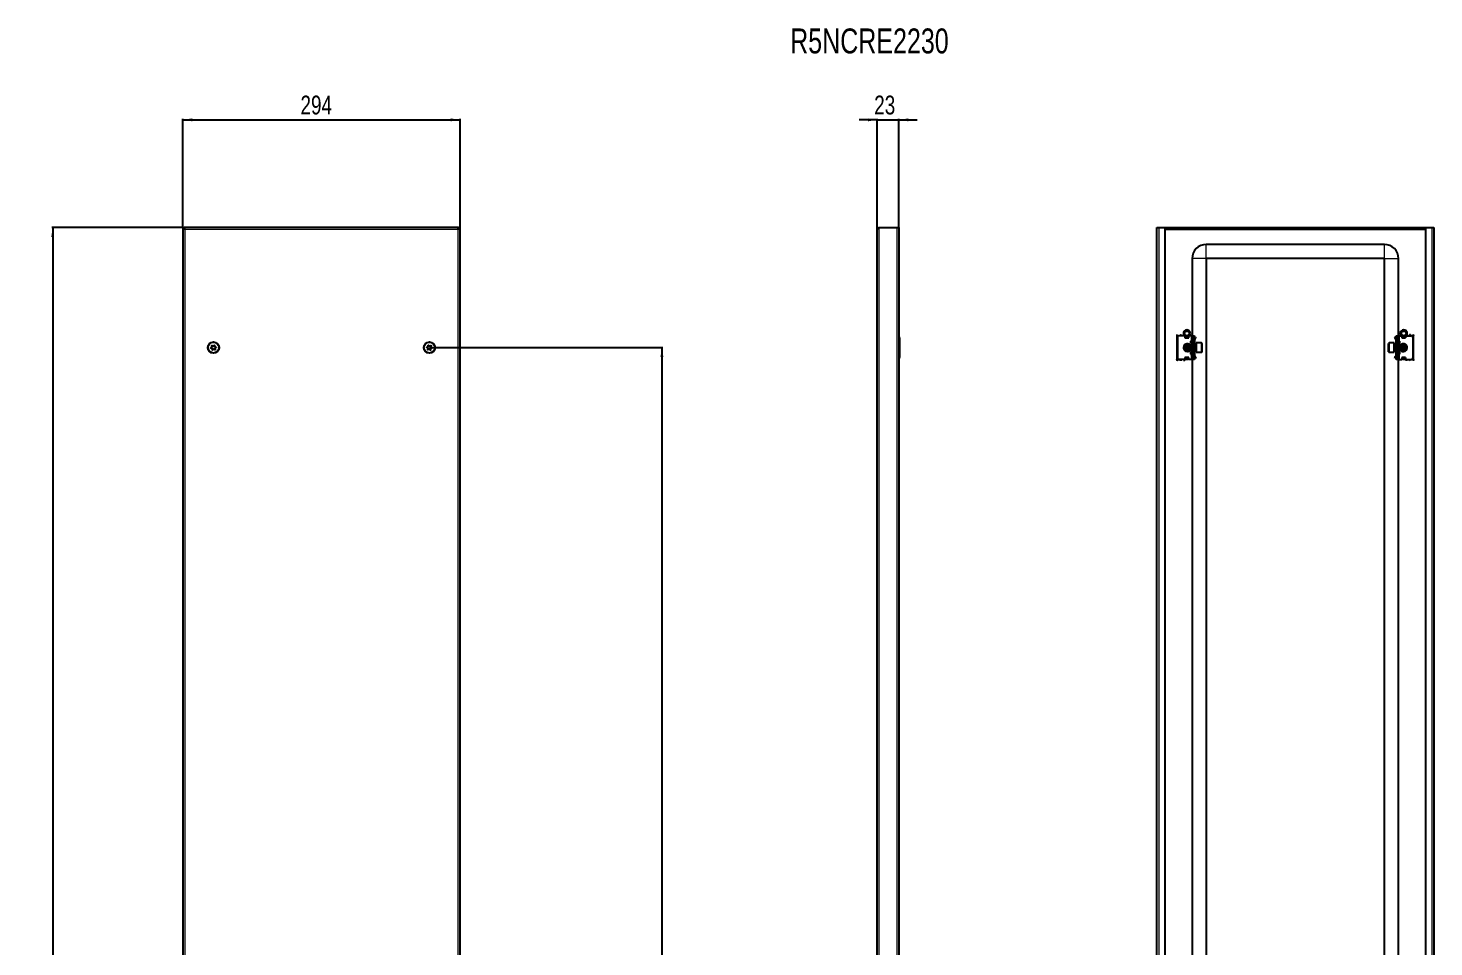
# Model space of a CAD drawing. Header units: millimetres. Extents: x -32 to 1459, y -1292 to 1206.
# Drawn here: x -32 to 1459, y 231 to 1206 of the extents above; entities that cross this region are included whole.
import ezdxf

# ---------------------------------------------------------------- set-up
doc = ezdxf.new("R2010")
doc.units = ezdxf.units.MM
doc.layers.add('FORMAT', color=7, linetype='Continuous')
doc.styles.add('SLDTEXTSTYLE0', font='TXT', dxfattribs={"width": 0.75})
doc.dimstyles.new('SLDDIMSTYLE0', dxfattribs={"dimtxt": 20, "dimasz": 10, "dimexe": 0, "dimexo": 0.0625, "dimgap": 5, "dimtad": 2, "dimdec": 1, "dimrnd": 1e-09, "dimzin": 12, "dimdsep": 46, "dimtxsty": 'SLDTEXTSTYLE0', "dimsah": 1, "dimcen": 0.09, "dimadec": 0, "dimazin": 3, "dimtfac": 1, "dimtmove": 0, "dimatfit": 0, "dimfxl": 0, "dimfrac": 2, "dimtolj": 1, "dimtzin": 12, "dimarcsym": 0})
doc.dimstyles.new('SLDDIMSTYLE1', dxfattribs={"dimtxt": 20, "dimasz": 10, "dimexe": 0, "dimexo": 0.0625, "dimgap": 5, "dimtad": 2, "dimdec": 1, "dimrnd": 1e-09, "dimzin": 12, "dimdsep": 46, "dimtxsty": 'SLDTEXTSTYLE0', "dimsah": 1, "dimcen": 0.09, "dimadec": 0, "dimazin": 3, "dimtfac": 1, "dimtofl": 0, "dimtmove": 0, "dimatfit": 3, "dimfxl": 0, "dimfrac": 2, "dimtolj": 1, "dimtzin": 12, "dimarcsym": 0})

# ---------------------------------------------------------------- blocks, each defined once
blk = doc.blocks.new('_D')
at = {"layer": 'FORMAT'}
for p, q in [((868.5, 1108.8), (849.3, 1108.8)), ((868.5, 992.5), (868.5, 1109.8)), ((868.5, 1108.8), (891.5, 1108.8)), ((891.5, 994.6), (891.5, 1109.8)), ((891.5, 1108.8), (910.7, 1108.8))]:
    blk.add_line(p, q, dxfattribs=at)
for points in [[(868.5, 1108.8), (858.5, 1110.3), (858.5, 1107.2)], [(891.5, 1108.8), (901.5, 1107.2), (901.5, 1110.3)]]:
    blk.add_solid(points, dxfattribs=at)
at = {"layer": 'FORMAT', "insert": (865.2, 1134.5), "char_height": 20, "attachment_point": 1, "style": 'SLDTEXTSTYLE0'}
blk.add_mtext('23', dxfattribs=at)
blk = doc.blocks.new('_D_1')
at = {"layer": 'FORMAT'}
for p, q in [((131.9, 994.6), (-7.1, 994.6)), ((-6.1, 994.6), (-6.1, -1160.4)), ((131.9, -1160.4), (-7.1, -1160.4))]:
    blk.add_line(p, q, dxfattribs=at)
for points in [[(-6.1, 994.6), (-7.6, 984.6), (-4.6, 984.6)], [(-6.1, -1160.4), (-4.6, -1150.4), (-7.6, -1150.4)]]:
    blk.add_solid(points, dxfattribs=at)
at = {"layer": 'FORMAT', "insert": (-31.9, -112.5), "char_height": 20, "attachment_point": 1, "rotation": 90, "style": 'SLDTEXTSTYLE0'}
blk.add_mtext('2155', dxfattribs=at)
blk = doc.blocks.new('_D_2')
at = {"layer": 'FORMAT'}
for p, q in [((131.9, 994.6), (131.9, 1109.8)), ((131.9, 1108.8), (425.9, 1108.8)), ((425.9, 994.6), (425.9, 1109.8))]:
    blk.add_line(p, q, dxfattribs=at)
for points in [[(131.9, 1108.8), (141.9, 1107.2), (141.9, 1110.3)], [(425.9, 1108.8), (415.9, 1110.3), (415.9, 1107.2)]]:
    blk.add_solid(points, dxfattribs=at)
at = {"layer": 'FORMAT', "insert": (256.7, 1134.5), "char_height": 20, "attachment_point": 1, "style": 'SLDTEXTSTYLE0'}
blk.add_mtext('294', dxfattribs=at)
blk = doc.blocks.new('_D_3')
at = {"layer": 'FORMAT'}
for p, q in [((393.4, 867.1), (641.1, 867.1)), ((640.1, 867.1), (640.1, -1032.9)), ((393.4, -1032.9), (641.1, -1032.9))]:
    blk.add_line(p, q, dxfattribs=at)
for points in [[(640.1, 867.1), (638.5, 857.1), (641.6, 857.1)], [(640.1, -1032.9), (641.6, -1022.9), (638.5, -1022.9)]]:
    blk.add_solid(points, dxfattribs=at)
at = {"layer": 'FORMAT', "insert": (614.3, -112.5), "char_height": 20, "attachment_point": 1, "rotation": 90, "style": 'SLDTEXTSTYLE0'}
blk.add_mtext('1900', dxfattribs=at)

msp = doc.modelspace()

# ---------------------------------------------------------------- linework, layer by layer
at = {"color": 7, "linetype": 'Continuous', "lineweight": 25}
for p, q in [((131.9, 994.59), (131.9, -1160.41)), ((131.9, 994.59), (133.4, 994.59)), ((133.6, 994.59), (133.4, 994.59)), ((133.6, 993.48), (133.6, 994.59)), ((424.2, 994.59), (133.6, 994.59)), ((424.2, 993.47), (424.2, 994.59)), ((424.4, 994.59), (424.2, 994.59)), ((424.4, 994.59), (425.9, 994.59)), ((425.9, -1160.41), (425.9, 994.59)), ((868.5, -1158.31), (868.5, 992.49)), ((870.6, 994.59), (889.4, 994.59)), ((889.4, 994.59), (891.5, 994.59)), ((891.5, 994.59), (891.5, -1160.41)), ((1164.83, 994.59), (1166.93, 994.59)), ((1164.83, -1160.41), (1164.83, 994.59)), ((1166.93, 994.59), (1173.33, 994.59)), ((1173.33, 994.59), (1173.33, -1160.41)), ((1173.33, 994.59), (1450.33, 994.59)), ((1173.33, 993.09), (1450.33, 993.09)), ((1450.33, -1160.41), (1450.33, 994.59)), ((1450.33, 994.59), (1456.73, 994.59)), ((1456.73, 994.59), (1458.83, 994.59)), ((1458.83, 994.59), (1458.83, -1160.41)), ((1406.33, 976.59), (1217.33, 976.59)), ((1202.33, 961.59), (1202.33, 879.59)), ((1217.33, 961.59), (1217.33, -1127.41)), ((1406.33, 961.59), (1217.33, 961.59)), ((1406.33, -1127.41), (1406.33, 961.59)), ((1421.33, 879.59), (1421.33, 961.59)), ((1186.33, 879.84), (1186.33, 854.34)), ((1437.33, 854.34), (1437.33, 879.84)), ((868.5, 872.87), (868.2, 872.87)), ((868.2, 861.3), (868.2, 872.87)), ((892, 877.59), (892, 856.59)), ((1186.83, 877.59), (1186.83, 856.59)), ((1194.83, 879.59), (1188.83, 879.59)), ((1194.83, 879.59), (1194.83, 877.59)), ((1195.03, 878.8), (1194.83, 878.91)), ((1194.83, 877.59), (1198.83, 877.59)), ((1195.03, 877.59), (1195.03, 878.8)), ((1195.08, 879.21), (1195.41, 879.44)), ((1195.58, 879.21), (1195.08, 878.85)), ((1195.08, 878.85), (1195.08, 879.21)), ((1195.08, 877.94), (1195.08, 878.85)), ((1195.08, 877.59), (1195.08, 877.94)), ((1195.58, 879.36), (1195.58, 879.21)), ((1195.58, 879.21), (1195.99, 879.21)), ((1197.39, 870.09), (1196.83, 869.53)), ((1196.83, 869.53), (1196.83, 864.64)), ((1197.44, 870.09), (1197.39, 870.09)), ((1197.39, 870.09), (1197.39, 864.09)), ((1197.83, 869.53), (1197.44, 870.09)), ((1197.44, 870.09), (1197.44, 865.94)), ((1197.44, 865.94), (1197.44, 864.09)), ((1197.68, 879.21), (1198.08, 879.21)), ((1198.22, 870.09), (1197.83, 869.53)), ((1197.83, 869.53), (1197.83, 866.15)), ((1197.83, 866.15), (1197.83, 864.64)), ((1198.08, 879.21), (1198.08, 879.36)), ((1198.58, 878.85), (1198.08, 879.21)), ((1198.44, 870.09), (1198.22, 870.09)), ((1198.22, 870.09), (1198.22, 865.94)), ((1198.22, 865.94), (1198.22, 864.09)), ((1198.25, 879.44), (1198.58, 879.21)), ((1198.83, 869.53), (1198.44, 870.09)), ((1198.44, 870.09), (1198.44, 865.94)), ((1198.44, 865.94), (1198.44, 864.09)), ((1198.58, 879.21), (1198.58, 878.85)), ((1198.83, 878.91), (1198.58, 878.77)), ((1198.58, 878.85), (1198.58, 877.94)), ((1198.58, 877.94), (1198.58, 877.59)), ((1198.66, 869.78), (1198.91, 869.64)), ((1198.83, 877.59), (1198.83, 879.59)), ((1201.33, 879.59), (1198.83, 879.59)), ((1199.22, 870.09), (1198.83, 869.53)), ((1198.83, 869.53), (1198.83, 866.15)), ((1198.83, 866.15), (1198.83, 864.64)), ((1199.44, 870.09), (1199.22, 870.09)), ((1199.22, 870.09), (1199.22, 865.94)), ((1199.22, 865.94), (1199.22, 864.09)), ((1199.83, 869.53), (1199.44, 870.09)), ((1199.44, 870.09), (1199.44, 865.94)), ((1199.44, 865.94), (1199.44, 864.09)), ((1200.22, 870.09), (1199.83, 869.53)), ((1199.83, 869.53), (1199.83, 866.15)), ((1199.83, 866.15), (1199.83, 864.64)), ((1200.44, 870.09), (1200.22, 870.09)), ((1200.22, 870.09), (1200.22, 865.94)), ((1200.22, 865.94), (1200.22, 864.09)), ((1200.83, 869.53), (1200.44, 870.09)), ((1200.44, 870.09), (1200.44, 865.94)), ((1200.44, 865.94), (1200.44, 864.09)), ((1200.83, 874.09), (1200.83, 872.09)), ((1201.33, 874.09), (1200.83, 874.09)), ((1200.83, 872.34), (1201.83, 872.34)), ((1200.83, 872.09), (1202.51, 871.12)), ((1202.33, 871.09), (1200.83, 871.09)), ((1200.83, 871.09), (1200.83, 863.09)), ((1202.83, 879.59), (1201.33, 879.59)), ((1202.83, 874.09), (1201.33, 874.09)), ((1201.83, 872.34), (1202.33, 872.34)), ((1202.33, 872.34), (1202.33, 871.22)), ((1202.83, 877.59), (1202.83, 879.59)), ((1202.83, 879.59), (1204.83, 879.59)), ((1202.83, 877.59), (1202.83, 856.59)), ((1203.83, 856.59), (1203.83, 877.59)), ((1204.83, 879.59), (1204.83, 879.32)), ((1204.83, 879.32), (1204.83, 854.85)), ((1204.83, 878.5), (1205.04, 878.29)), ((1205.33, 875.84), (1204.83, 875.84)), ((1205.33, 872.34), (1204.83, 872.34)), ((1205.22, 870.09), (1204.83, 869.53)), ((1205.44, 870.09), (1205.22, 870.09)), ((1205.22, 870.09), (1205.22, 865.94)), ((1205.22, 865.94), (1205.22, 864.09)), ((1205.33, 877.59), (1205.33, 877.13)), ((1205.33, 872.34), (1205.33, 875.84)), ((1205.33, 870.09), (1205.33, 872.34)), ((1205.42, 877.25), (1206.39, 878.23)), ((1205.77, 876.9), (1205.42, 877.25)), ((1205.83, 869.53), (1205.44, 870.09)), ((1205.44, 870.09), (1205.44, 865.94)), ((1205.44, 865.94), (1205.44, 864.09)), ((1205.77, 876.9), (1206.75, 877.87)), ((1206.22, 870.09), (1205.83, 869.53)), ((1205.83, 869.53), (1205.83, 866.15)), ((1205.83, 866.15), (1205.83, 864.64)), ((1206.58, 870.09), (1206.22, 870.09)), ((1206.22, 870.09), (1206.22, 865.94)), ((1206.22, 865.94), (1206.22, 864.09)), ((1206.39, 878.23), (1206.75, 877.87)), ((1212.23, 872.09), (1206.83, 872.09)), ((1206.83, 872.09), (1206.83, 862.09)), ((1212.83, 871.49), (1212.83, 862.69)), ((1410.83, 871.15), (1410.83, 871.49)), ((1410.83, 862.69), (1410.83, 871.15)), ((1416.83, 872.09), (1411.43, 872.09)), ((1416.83, 871.71), (1416.83, 872.09)), ((1416.83, 862.09), (1416.83, 871.71)), ((1417.27, 878.23), (1416.92, 877.87)), ((1417.89, 876.9), (1416.92, 877.87)), ((1417.44, 870.09), (1417.08, 870.09)), ((1418.25, 877.25), (1417.27, 878.23)), ((1417.83, 869.53), (1417.44, 870.09)), ((1417.44, 865.94), (1417.44, 870.09)), ((1417.44, 864.09), (1417.44, 865.94)), ((1418.22, 870.09), (1417.83, 869.53)), ((1417.83, 866.15), (1417.83, 869.53)), ((1417.83, 864.64), (1417.83, 866.15)), ((1417.89, 876.9), (1418.25, 877.25)), ((1418.44, 870.09), (1418.22, 870.09)), ((1418.22, 865.94), (1418.22, 870.09)), ((1418.22, 864.09), (1418.22, 865.94)), ((1418.33, 877.59), (1418.33, 877.19)), ((1418.33, 875.84), (1418.83, 875.84)), ((1418.33, 875.84), (1418.33, 872.34)), ((1418.83, 872.34), (1418.33, 872.34)), ((1418.33, 872.34), (1418.33, 870.09)), ((1418.83, 869.53), (1418.44, 870.09)), ((1418.44, 865.94), (1418.44, 870.09)), ((1418.44, 864.09), (1418.44, 865.94)), ((1418.62, 878.29), (1418.83, 878.5)), ((1418.83, 879.59), (1420.83, 879.59)), ((1418.83, 879.32), (1418.83, 879.59)), ((1418.83, 854.85), (1418.83, 879.32)), ((1419.83, 877.59), (1419.83, 856.59)), ((1420.83, 879.59), (1420.83, 877.59)), ((1420.83, 879.59), (1422.33, 879.59)), ((1420.83, 856.59), (1420.83, 877.59)), ((1422.33, 874.09), (1420.83, 874.09)), ((1421.16, 871.12), (1422.83, 872.09)), ((1421.33, 871.22), (1421.33, 872.34)), ((1421.33, 872.34), (1421.83, 872.34)), ((1422.83, 871.09), (1421.33, 871.09)), ((1421.83, 872.34), (1422.83, 872.34)), ((1422.33, 879.59), (1424.83, 879.59)), ((1422.83, 874.09), (1422.33, 874.09)), ((1422.83, 872.09), (1422.83, 874.09)), ((1422.83, 863.09), (1422.83, 871.09)), ((1423.22, 870.09), (1422.83, 869.53)), ((1423.44, 870.09), (1423.22, 870.09)), ((1423.22, 865.94), (1423.22, 870.09)), ((1423.22, 864.09), (1423.22, 865.94)), ((1423.83, 869.53), (1423.44, 870.09)), ((1423.44, 865.94), (1423.44, 870.09)), ((1423.44, 864.09), (1423.44, 865.94)), ((1424.22, 870.09), (1423.83, 869.53)), ((1423.83, 866.15), (1423.83, 869.53)), ((1423.83, 864.64), (1423.83, 866.15)), ((1424.44, 870.09), (1424.22, 870.09)), ((1424.22, 865.94), (1424.22, 870.09)), ((1424.22, 864.09), (1424.22, 865.94)), ((1424.83, 869.53), (1424.44, 870.09)), ((1424.44, 865.94), (1424.44, 870.09)), ((1424.44, 864.09), (1424.44, 865.94)), ((1424.76, 869.64), (1425, 869.78)), ((1424.83, 879.59), (1424.83, 877.59)), ((1425.08, 878.77), (1424.83, 878.91)), ((1424.83, 877.59), (1428.83, 877.59)), ((1425.22, 870.09), (1424.83, 869.53)), ((1424.83, 866.15), (1424.83, 869.53)), ((1424.83, 864.64), (1424.83, 866.15)), ((1425.08, 879.21), (1425.41, 879.44)), ((1425.58, 879.21), (1425.08, 878.85)), ((1425.08, 878.85), (1425.08, 879.21)), ((1425.08, 877.94), (1425.08, 878.85)), ((1425.08, 877.59), (1425.08, 877.94)), ((1425.44, 870.09), (1425.22, 870.09)), ((1425.22, 865.94), (1425.22, 870.09)), ((1425.22, 864.09), (1425.22, 865.94)), ((1425.83, 869.53), (1425.44, 870.09)), ((1425.44, 865.94), (1425.44, 870.09)), ((1425.44, 864.09), (1425.44, 865.94)), ((1425.58, 879.36), (1425.58, 879.21)), ((1425.58, 879.21), (1425.99, 879.21)), ((1426.22, 870.09), (1425.83, 869.53)), ((1425.83, 866.15), (1425.83, 869.53)), ((1425.83, 864.64), (1425.83, 866.15)), ((1426.28, 870.09), (1426.22, 870.09)), ((1426.22, 865.94), (1426.22, 870.09)), ((1426.22, 864.09), (1426.22, 865.94)), ((1426.83, 869.53), (1426.28, 870.09)), ((1426.28, 869.86), (1426.28, 870.09)), ((1426.28, 864.09), (1426.28, 869.86)), ((1426.83, 869.35), (1426.83, 869.53)), ((1426.83, 864.64), (1426.83, 869.35)), ((1427.68, 879.21), (1428.08, 879.21)), ((1428.08, 879.21), (1428.08, 879.36)), ((1428.58, 878.85), (1428.08, 879.21)), ((1428.25, 879.44), (1428.58, 879.21)), ((1428.58, 879.21), (1428.58, 878.85)), ((1428.58, 878.85), (1428.58, 877.94)), ((1428.58, 877.94), (1428.58, 877.59)), ((1428.83, 878.91), (1428.63, 878.8)), ((1428.63, 878.8), (1428.63, 877.59)), ((1428.83, 879.59), (1434.83, 879.59)), ((1428.83, 877.59), (1428.83, 879.59)), ((1436.83, 856.59), (1436.83, 877.59)), ((868.2, 861.3), (868.5, 861.3)), ((1194.83, 854.59), (1188.83, 854.59)), ((1194.33, 854.59), (1194.33, 854.34)), ((1198.83, 856.59), (1194.83, 856.59)), ((1194.83, 856.59), (1194.83, 854.59)), ((1194.83, 854.7), (1195.03, 854.7)), ((1195.03, 854.7), (1195.03, 856.59)), ((1195.08, 856.23), (1195.08, 856.59)), ((1195.08, 855.32), (1195.08, 856.23)), ((1195.08, 855.32), (1195.58, 854.96)), ((1195.08, 854.96), (1195.08, 855.32)), ((1195.58, 854.61), (1195.08, 854.96)), ((1198.08, 854.96), (1195.58, 854.96)), ((1195.58, 854.96), (1195.58, 854.61)), ((1198.08, 854.61), (1195.58, 854.61)), ((1196.31, 864.52), (1197.14, 864.33)), ((1196.83, 864.64), (1197.39, 864.09)), ((1197.39, 864.09), (1197.44, 864.09)), ((1197.44, 864.09), (1197.83, 864.64)), ((1197.62, 864.34), (1197.99, 864.41)), ((1197.83, 864.64), (1198.22, 864.09)), ((1198.08, 854.96), (1198.58, 855.32)), ((1198.08, 854.61), (1198.08, 854.96)), ((1198.58, 854.96), (1198.08, 854.61)), ((1198.22, 864.09), (1198.44, 864.09)), ((1198.44, 864.09), (1198.83, 864.64)), ((1198.58, 856.59), (1198.58, 856.23)), ((1198.58, 856.23), (1198.58, 855.32)), ((1198.58, 855.32), (1198.58, 854.96)), ((1198.91, 864.53), (1198.66, 864.4)), ((1198.83, 864.64), (1199.22, 864.09)), ((1198.83, 854.59), (1198.83, 856.59)), ((1201.33, 854.59), (1198.83, 854.59)), ((1199.22, 864.09), (1199.44, 864.09)), ((1199.44, 864.09), (1199.83, 864.64)), ((1199.83, 864.64), (1200.22, 864.09)), ((1200.22, 864.09), (1200.44, 864.09)), ((1200.44, 864.09), (1200.83, 864.64)), ((1200.83, 863.09), (1202.33, 863.09)), ((1202.51, 863.05), (1200.83, 862.09)), ((1200.83, 862.09), (1200.83, 860.09)), ((1201.83, 861.84), (1200.83, 861.84)), ((1200.83, 860.09), (1201.33, 860.09)), ((1201.33, 860.09), (1202.83, 860.09)), ((1202.83, 854.59), (1201.33, 854.59)), ((1202.33, 861.84), (1201.83, 861.84)), ((1202.33, 862.95), (1202.33, 861.84)), ((1202.33, 854.59), (1202.33, 204.59)), ((1202.83, 854.59), (1202.83, 856.59)), ((1204.83, 854.59), (1202.83, 854.59)), ((1204.83, 864.64), (1205.22, 864.09)), ((1204.83, 861.84), (1205.33, 861.84)), ((1205.33, 858.34), (1204.83, 858.34)), ((1205.04, 855.88), (1204.83, 855.67)), ((1204.83, 854.85), (1204.83, 854.59)), ((1205.22, 864.09), (1205.44, 864.09)), ((1205.33, 861.84), (1205.33, 864.09)), ((1205.33, 858.34), (1205.33, 861.84)), ((1205.33, 856.59), (1205.33, 856.98)), ((1205.77, 857.28), (1205.42, 856.92)), ((1205.42, 856.92), (1206.39, 855.95)), ((1205.44, 864.09), (1205.83, 864.64)), ((1205.77, 857.28), (1206.75, 856.3)), ((1205.83, 864.64), (1206.22, 864.09)), ((1206.22, 864.09), (1206.58, 864.09)), ((1206.39, 855.95), (1206.75, 856.3)), ((1206.83, 862.09), (1212.23, 862.09)), ((1411.43, 862.09), (1416.83, 862.09)), ((1417.89, 857.28), (1416.92, 856.3)), ((1417.27, 855.95), (1416.92, 856.3)), ((1417.08, 864.09), (1417.44, 864.09)), ((1418.25, 856.92), (1417.27, 855.95)), ((1417.44, 864.09), (1417.83, 864.64)), ((1417.83, 864.64), (1418.22, 864.09)), ((1417.89, 857.28), (1418.25, 856.92)), ((1418.22, 864.09), (1418.44, 864.09)), ((1418.33, 864.09), (1418.33, 861.84)), ((1418.33, 861.84), (1418.83, 861.84)), ((1418.33, 861.84), (1418.33, 858.34)), ((1418.33, 858.34), (1418.83, 858.34)), ((1418.33, 856.59), (1418.33, 857.05)), ((1418.44, 864.09), (1418.83, 864.64)), ((1418.83, 855.67), (1418.62, 855.88)), ((1418.83, 854.59), (1418.83, 854.85)), ((1420.83, 854.59), (1418.83, 854.59)), ((1420.83, 860.09), (1422.33, 860.09)), ((1420.83, 856.59), (1420.83, 854.59)), ((1420.83, 854.59), (1422.33, 854.59)), ((1422.83, 862.09), (1421.16, 863.05)), ((1421.33, 863.09), (1422.83, 863.09)), ((1421.33, 861.84), (1421.33, 862.95)), ((1421.83, 861.84), (1421.33, 861.84)), ((1421.33, 204.59), (1421.33, 854.59)), ((1422.83, 861.84), (1421.83, 861.84)), ((1422.33, 860.09), (1422.83, 860.09)), ((1422.33, 854.59), (1424.83, 854.59)), ((1422.83, 864.64), (1423.22, 864.09)), ((1422.83, 860.09), (1422.83, 862.09)), ((1423.22, 864.09), (1423.44, 864.09)), ((1423.44, 864.09), (1423.83, 864.64)), ((1423.83, 864.64), (1424.22, 864.09)), ((1424.22, 864.09), (1424.44, 864.09)), ((1424.44, 864.09), (1424.83, 864.64)), ((1425, 864.4), (1424.76, 864.53)), ((1424.83, 864.64), (1425.22, 864.09)), ((1424.83, 856.59), (1424.83, 854.59)), ((1428.83, 856.59), (1424.83, 856.59)), ((1425.08, 856.23), (1425.08, 856.59)), ((1425.08, 855.32), (1425.08, 856.23)), ((1425.08, 855.32), (1425.58, 854.96)), ((1425.08, 854.96), (1425.08, 855.32)), ((1425.58, 854.61), (1425.08, 854.96)), ((1425.22, 864.09), (1425.44, 864.09)), ((1425.44, 864.09), (1425.83, 864.64)), ((1428.08, 854.96), (1425.58, 854.96)), ((1425.58, 854.96), (1425.58, 854.61)), ((1428.08, 854.61), (1425.58, 854.61)), ((1425.67, 864.41), (1426.04, 864.34)), ((1425.83, 864.64), (1426.22, 864.09)), ((1426.22, 864.09), (1426.28, 864.09)), ((1426.28, 864.09), (1426.83, 864.64)), ((1426.52, 864.33), (1427.35, 864.52)), ((1428.08, 854.96), (1428.58, 855.32)), ((1428.08, 854.61), (1428.08, 854.96)), ((1428.58, 854.96), (1428.08, 854.61)), ((1428.58, 856.59), (1428.58, 856.23)), ((1428.58, 856.23), (1428.58, 855.32)), ((1428.58, 855.32), (1428.58, 854.96)), ((1428.63, 856.59), (1428.63, 854.7)), ((1428.63, 854.7), (1428.83, 854.7)), ((1428.83, 854.59), (1428.83, 856.59)), ((1428.83, 854.59), (1434.83, 854.59)), ((1429.33, 854.34), (1429.33, 854.59))]:
    msp.add_line(p, q, dxfattribs=at)
at = {"color": 8, "linetype": 'Continuous', "lineweight": 18}
for p, q in [((134, 992.49), (134, -1158.31)), ((423.8, 992.49), (134, 992.49)), ((423.8, -1158.31), (423.8, 992.49)), ((870.6, -1160.41), (870.6, 994.59)), ((889.4, -1160.41), (889.4, 994.59)), ((1166.93, 994.59), (1166.93, -1160.41)), ((1173.33, 992.49), (1450.33, 992.49)), ((1456.73, 994.59), (1456.73, -1160.41)), ((1217.33, 961.59), (1217.33, 976.59)), ((1406.33, 961.59), (1406.33, 976.59)), ((1217.33, 961.59), (1202.33, 961.59)), ((1406.33, 961.59), (1421.33, 961.59)), ((1186.33, 879.84), (1190.33, 879.84)), ((1190.33, 879.84), (1193.83, 879.84)), ((1429.83, 879.84), (1433.33, 879.84)), ((1437.33, 879.84), (1433.33, 879.84)), ((1198.58, 877.94), (1195.08, 877.94)), ((1201.33, 879.59), (1201.33, 874.09)), ((1201.83, 874.09), (1201.83, 872.34)), ((1202.33, 863.09), (1202.33, 871.09)), ((1203.83, 877.59), (1202.83, 877.59)), ((1204.83, 878.09), (1205.04, 878.29)), ((1204.83, 877.59), (1205.33, 877.59)), ((1206.58, 869.86), (1206.58, 870.09)), ((1206.58, 864.09), (1206.58, 869.86)), ((1212.23, 862.09), (1212.23, 872.09)), ((1411.43, 872.09), (1411.43, 871.71)), ((1411.43, 871.71), (1411.43, 862.09)), ((1417.08, 870.09), (1417.08, 864.09)), ((1418.83, 877.59), (1418.33, 877.59)), ((1418.83, 878.09), (1418.62, 878.29)), ((1420.83, 877.59), (1419.83, 877.59)), ((1421.33, 871.09), (1421.33, 863.09)), ((1421.83, 872.34), (1421.83, 874.09)), ((1422.33, 874.09), (1422.33, 879.59)), ((1428.58, 877.94), (1425.08, 877.94)), ((1186.33, 854.34), (1190.33, 854.34)), ((1194.33, 854.34), (1190.33, 854.34)), ((1195.08, 856.23), (1198.58, 856.23)), ((1201.33, 860.09), (1201.33, 854.59)), ((1201.83, 861.84), (1201.83, 860.09)), ((1202.83, 856.59), (1203.83, 856.59)), ((1204.83, 856.59), (1205.33, 856.59)), ((1204.83, 856.09), (1205.04, 855.88)), ((1418.83, 856.59), (1418.33, 856.59)), ((1418.83, 856.09), (1418.62, 855.88)), ((1419.83, 856.59), (1420.83, 856.59)), ((1421.83, 860.09), (1421.83, 861.84)), ((1422.33, 854.59), (1422.33, 860.09)), ((1425.08, 856.23), (1428.58, 856.23)), ((1433.33, 854.34), (1429.33, 854.34)), ((1437.33, 854.34), (1433.33, 854.34))]:
    msp.add_line(p, q, dxfattribs=at)
at = {"color": 7, "linetype": 'Continuous', "lineweight": 25, "flags": 128}
for points in [[(1197.99, 869.76), (1197.87, 869.79), (1197.62, 869.83)], [(1426.04, 869.83), (1425.8, 869.79), (1425.67, 869.76)]]:
    msp.add_lwpolyline(points, dxfattribs=at)
at = {"color": 7, "linetype": 'Continuous', "lineweight": 25}
for centre, radius in [((1196.83, 882.09), 3), ((1196.83, 882.09), 2.5), ((1426.83, 882.09), 3), ((1426.83, 882.09), 2.5), ((164.4, 867.09), 6), ((164.4, 867.09), 5.78), ((164.4, 867.09), 1.85), ((393.4, 867.09), 6), ((393.4, 867.09), 5.78), ((393.4, 867.09), 1.85)]:
    msp.add_circle(centre, radius, dxfattribs=at)
for centre, radius, start, end in [((1217.33, 961.59), 15, 90, 180), ((1406.33, 961.59), 15, 0, 90), ((1196.83, 882.09), 3.75, 0, 221.81031), ((1196.83, 882.09), 3.75, 318.18969, 0), ((1426.83, 882.09), 3.75, 0, 221.81031), ((1426.83, 882.09), 3.75, 318.18969, 0), ((890, 877.59), 2, 0, 41.40962), ((1188.83, 877.59), 2, 90, 180), ((1197.33, 867.09), 4, 45.71765, 270), ((1197.33, 867.09), 3, 74.33161, 285.66839), ((1197.33, 867.09), 2.76, 94.01261, 248.2426), ((1197.33, 867.09), 2.45, 101.79772, 258.20228), ((1202.33, 871.59), 0.5, 270, 360), ((1205.83, 877.59), 2, 120, 180), ((1204.33, 877.59), 1, 0, 45), ((1206.58, 870.34), 0.25, 270, 0), ((1212.23, 871.49), 0.6, 0, 90), ((1411.43, 871.49), 0.6, 90, 180), ((1417.08, 870.34), 0.25, 180, 270), ((1419.33, 877.59), 1, 135, 180), ((1417.83, 877.59), 2, 0, 60), ((1421.33, 871.59), 0.5, 180, 270), ((1426.33, 867.09), 4, 90, 134.28235), ((1426.33, 867.09), 4, 225.71765, 90), ((1426.33, 867.09), 3, 254.33161, 105.66839), ((1426.33, 867.09), 2.76, 291.7574, 85.98739), ((1426.33, 867.09), 2.45, 21.7574, 78.20228), ((1426.33, 867.09), 2.45, 281.79772, 21.7574), ((1434.83, 877.59), 2, 0, 90), ((890, 856.59), 2, 318.59038, 0), ((1188.83, 856.59), 2, 180, 270), ((1197.33, 867.09), 4, 270, 314.28235), ((1202.33, 862.59), 0.5, 0, 90), ((1205.83, 856.59), 2, 180, 240), ((1204.33, 856.59), 1, 315, 0), ((1206.58, 863.84), 0.25, 360, 90), ((1212.23, 862.69), 0.6, 270, 360), ((1411.43, 862.69), 0.6, 180, 270), ((1417.08, 863.84), 0.25, 90, 180), ((1419.33, 856.59), 1, 180, 225), ((1417.83, 856.59), 2, 300, 0), ((1421.33, 862.59), 0.5, 90, 180), ((1434.83, 856.59), 2, 270, 0)]:
    msp.add_arc(centre, radius, start, end, dxfattribs=at)
at = {"color": 8, "linetype": 'Continuous', "lineweight": 18}
for centre, start, end in [((1197.33, 867.09), 38.94244, 270), ((1426.33, 867.09), 218.94244, 90), ((1426.33, 867.09), 90, 141.05756), ((1197.33, 867.09), 270, 321.05756)]:
    msp.add_arc(centre, 4.5, start, end, dxfattribs=at)
at = {"color": 7, "linetype": 'Continuous', "lineweight": 25}
for points, knots in [([(134, 992.49), (133.72, 992.66), (133.45, 992.83), (132.94, 993.19), (132.71, 993.36), (132.32, 993.71), (132.16, 993.88), (131.95, 994.24), (131.9, 994.41), (131.9, 994.59)], [0, 0, 0, 0, 0.25, 0.25, 0.5, 0.5, 0.75, 0.75, 1, 1, 1, 1]), ([(134, 992.49), (133.84, 992.84), (133.68, 993.19), (133.46, 993.89), (133.4, 994.23), (133.4, 994.59)], [0, 0, 0, 0, 0.5, 0.5, 1, 1, 1, 1]), ([(133.6, 994.59), (133.63, 994.59), (133.66, 994.53), (133.73, 994.32), (133.76, 994.17), (133.83, 993.78), (133.86, 993.54), (133.93, 993.04), (133.96, 992.76), (134, 992.49)], [0, 0, 0, 0, 0.25, 0.25, 0.5, 0.5, 0.75, 0.75, 1, 1, 1, 1]), ([(423.8, 992.49), (423.83, 992.76), (423.86, 993.04), (423.93, 993.54), (423.96, 993.78), (424.03, 994.17), (424.06, 994.32), (424.13, 994.53), (424.16, 994.59), (424.2, 994.59)], [0, 0, 0, 0, 0.25, 0.25, 0.5, 0.5, 0.75, 0.75, 1, 1, 1, 1]), ([(425.9, 994.59), (425.9, 994.41), (425.84, 994.24), (425.63, 993.88), (425.48, 993.71), (425.09, 993.36), (424.86, 993.19), (424.35, 992.84), (424.08, 992.66), (423.8, 992.49)], [0, 0, 0, 0, 0.25, 0.25, 0.5, 0.5, 0.75, 0.75, 1, 1, 1, 1]), ([(424.4, 994.59), (424.4, 994.23), (424.33, 993.88), (424.11, 993.18), (423.96, 992.84), (423.8, 992.49)], [0, 0, 0, 0, 0.5, 0.5, 1, 1, 1, 1]), ([(870.6, 994.59), (870.32, 994.41), (870.05, 994.24), (869.54, 993.88), (869.31, 993.71), (868.92, 993.36), (868.76, 993.19), (868.55, 992.84), (868.5, 992.66), (868.5, 992.49)], [0, 0, 0, 0, 0.25, 0.25, 0.5, 0.5, 0.75, 0.75, 1, 1, 1, 1]), ([(1186.33, 879.84), (1186.43, 880.08), (1186.62, 880.57), (1186.81, 880.96), (1186.9, 881.16)], [0, 0, 0, 0, 0.50206541, 1, 1, 1, 1]), ([(1189.76, 881.15), (1189.84, 880.99), (1190.01, 880.64), (1190.21, 880.16), (1190.32, 879.88), (1190.33, 879.84)], [0, 0, 0, 0, 0.4154826, 0.9171518, 1, 1, 1, 1]), ([(1190.33, 879.84), (1190.43, 880.08), (1190.62, 880.57), (1190.81, 880.96), (1190.9, 881.16)], [0, 0, 0, 0, 0.5020654, 1, 1, 1, 1]), ([(1432.76, 881.15), (1432.84, 880.99), (1433.01, 880.64), (1433.21, 880.16), (1433.32, 879.88), (1433.33, 879.84)], [0, 0, 0, 0, 0.4154826, 0.9171518, 1, 1, 1, 1]), ([(1433.33, 879.84), (1433.43, 880.08), (1433.62, 880.57), (1433.81, 880.96), (1433.9, 881.16)], [0, 0, 0, 0, 0.5020654, 1, 1, 1, 1]), ([(1436.76, 881.15), (1436.84, 880.99), (1437.01, 880.64), (1437.21, 880.16), (1437.32, 879.88), (1437.33, 879.84)], [0, 0, 0, 0, 0.4154826, 0.9171518, 1, 1, 1, 1]), ([(165.44, 869.69), (165.42, 869.69), (165.4, 869.7), (165.34, 869.68), (165.22, 869.61), (164.92, 869.35), (164.51, 869), (163.89, 868.88), (163.4, 869.04), (163.04, 869.21), (162.82, 869.29), (162.73, 869.31), (162.68, 869.3), (162.66, 869.28), (162.64, 869.25), (162.62, 869.19), (162.64, 868.92), (162.75, 868.46), (162.75, 867.74), (162.26, 867.23), (161.86, 866.97), (161.66, 866.79), (161.63, 866.73), (161.62, 866.69), (161.63, 866.66), (161.65, 866.63), (161.68, 866.61), (161.76, 866.56), (161.96, 866.48), (162.33, 866.35), (162.79, 866.13), (163.16, 865.62), (163.22, 865.08), (163.26, 864.69), (163.3, 864.55), (163.33, 864.5), (163.36, 864.48), (163.4, 864.48), (163.45, 864.49), (163.58, 864.57), (163.87, 864.82), (164.28, 865.17), (164.91, 865.29), (165.4, 865.13), (165.75, 864.97), (165.98, 864.88), (166.07, 864.87), (166.11, 864.87), (166.14, 864.89), (166.16, 864.92), (166.18, 864.99), (166.15, 865.25), (166.04, 865.72), (166.05, 866.43), (166.53, 866.95), (166.93, 867.2), (167.13, 867.38), (167.17, 867.45), (167.17, 867.48), (167.16, 867.51), (167.14, 867.54), (167.11, 867.57), (167.04, 867.61), (166.83, 867.7), (166.47, 867.82), (166, 868.04), (165.63, 868.55), (165.58, 869.09), (165.54, 869.48), (165.5, 869.62), (165.46, 869.67), (165.44, 869.68), (165.44, 869.69)], [0, 0, 0, 0, 0.0020087, 0.00442, 0.0093647, 0.0255282, 0.0677053, 0.0957862, 0.1246456, 0.1503415, 0.1605194, 0.1633943, 0.1656965, 0.1672448, 0.1688741, 0.1707699, 0.1786058, 0.2119941, 0.2499945, 0.2879948, 0.3213831, 0.329219, 0.3311148, 0.3327441, 0.3342924, 0.3362166, 0.3385353, 0.3413178, 0.349662, 0.3753578, 0.4042173, 0.4322982, 0.4744753, 0.4906388, 0.4966691, 0.49844, 0.5, 0.5020087, 0.50442, 0.5093647, 0.5255282, 0.5677053, 0.5957862, 0.6246456, 0.6503415, 0.6605194, 0.6633943, 0.6656965, 0.6672448, 0.6688741, 0.6707699, 0.6786058, 0.7119941, 0.7499945, 0.7879948, 0.8213831, 0.829219, 0.8311148, 0.8327441, 0.8342924, 0.8362166, 0.8385353, 0.8413178, 0.849662, 0.8753578, 0.9042173, 0.9322982, 0.9744753, 0.9906388, 0.9966691, 0.99844, 1, 1, 1, 1]), ([(392.36, 869.69), (392.35, 869.68), (392.33, 869.67), (392.3, 869.61), (392.26, 869.48), (392.22, 869.09), (392.16, 868.55), (391.79, 868.04), (391.33, 867.82), (390.95, 867.69), (390.73, 867.6), (390.66, 867.54), (390.63, 867.51), (390.62, 867.48), (390.63, 867.45), (390.66, 867.38), (390.86, 867.2), (391.26, 866.95), (391.75, 866.43), (391.75, 865.72), (391.64, 865.25), (391.62, 864.99), (391.64, 864.92), (391.66, 864.89), (391.68, 864.87), (391.72, 864.87), (391.76, 864.87), (391.84, 864.89), (392.05, 864.97), (392.4, 865.13), (392.89, 865.29), (393.51, 865.17), (393.92, 864.82), (394.22, 864.56), (394.35, 864.49), (394.41, 864.48), (394.44, 864.48), (394.47, 864.51), (394.5, 864.56), (394.54, 864.7), (394.58, 865.08), (394.63, 865.62), (395, 866.13), (395.47, 866.35), (395.84, 866.48), (396.06, 866.57), (396.14, 866.63), (396.16, 866.66), (396.17, 866.69), (396.17, 866.73), (396.13, 866.79), (395.93, 866.97), (395.53, 867.23), (395.05, 867.74), (395.04, 868.46), (395.15, 868.92), (395.18, 869.19), (395.16, 869.25), (395.14, 869.28), (395.11, 869.3), (395.08, 869.3), (395.03, 869.3), (394.95, 869.28), (394.74, 869.2), (394.4, 869.04), (393.91, 868.88), (393.28, 869), (392.87, 869.35), (392.57, 869.61), (392.45, 869.68), (392.39, 869.69), (392.37, 869.69), (392.36, 869.69)], [0, 0, 0, 0, 0.0020087, 0.00442, 0.0093647, 0.0255282, 0.0677053, 0.0957862, 0.1246456, 0.1503415, 0.1605194, 0.1633943, 0.1656965, 0.1672448, 0.1688741, 0.1707699, 0.1786058, 0.2119941, 0.2499945, 0.2879948, 0.3213831, 0.329219, 0.3311148, 0.3327441, 0.3342924, 0.3362166, 0.3385353, 0.3413178, 0.349662, 0.3753578, 0.4042173, 0.4322982, 0.4744753, 0.4906388, 0.4966691, 0.49844, 0.5, 0.5020087, 0.50442, 0.5093647, 0.5255282, 0.5677053, 0.5957862, 0.6246456, 0.6503415, 0.6605194, 0.6633943, 0.6656965, 0.6672448, 0.6688741, 0.6707699, 0.6786058, 0.7119941, 0.7499945, 0.7879948, 0.8213831, 0.829219, 0.8311148, 0.8327441, 0.8342924, 0.8362166, 0.8385353, 0.8413178, 0.849662, 0.8753578, 0.9042173, 0.9322982, 0.9744753, 0.9906388, 0.9966691, 0.99844, 1, 1, 1, 1]), ([(1205.42, 877.25), (1205.26, 877.06), (1204.96, 876.68), (1204.84, 876.16), (1204.83, 875.88), (1204.83, 875.84)], [0, 0, 0, 0, 0.46186285, 0.92372566, 1, 1, 1, 1]), ([(1205.77, 876.9), (1205.65, 876.75), (1205.47, 876.52), (1205.35, 876.14), (1205.34, 875.94), (1205.33, 875.84)], [0, 0, 0, 0, 0.4850424, 0.7384039, 1, 1, 1, 1]), ([(1418.33, 875.84), (1418.31, 876.03), (1418.28, 876.32), (1418.09, 876.67), (1417.96, 876.82), (1417.89, 876.9)], [0, 0, 0, 0, 0.4850424, 0.7384039, 1, 1, 1, 1]), ([(1418.83, 875.84), (1418.81, 876.08), (1418.76, 876.56), (1418.47, 877.02), (1418.27, 877.22), (1418.25, 877.25)], [0, 0, 0, 0, 0.46186285, 0.92372566, 1, 1, 1, 1]), ([(1186.9, 853.02), (1186.82, 853.18), (1186.65, 853.53), (1186.46, 854.02), (1186.35, 854.3), (1186.33, 854.34)], [0, 0, 0, 0, 0.4154826, 0.91715183, 1, 1, 1, 1]), ([(1190.33, 854.34), (1190.24, 854.09), (1190.05, 853.6), (1189.85, 853.21), (1189.76, 853.01)], [0, 0, 0, 0, 0.5020654, 1, 1, 1, 1]), ([(1190.9, 853.02), (1190.82, 853.18), (1190.65, 853.53), (1190.46, 854.02), (1190.35, 854.3), (1190.33, 854.34)], [0, 0, 0, 0, 0.4154826, 0.91715183, 1, 1, 1, 1]), ([(1194.33, 854.34), (1194.28, 854.22), (1194.19, 853.97), (1194.05, 853.63), (1193.9, 853.3), (1193.81, 853.11), (1193.76, 853.01)], [0, 0, 0, 0, 0.2474545, 0.5020799, 0.7495343, 1, 1, 1, 1]), ([(1204.83, 858.34), (1204.86, 858.09), (1204.91, 857.61), (1205.2, 857.15), (1205.39, 856.95), (1205.42, 856.92)], [0, 0, 0, 0, 0.4618628, 0.9237257, 1, 1, 1, 1]), ([(1205.33, 858.34), (1205.35, 858.15), (1205.38, 857.86), (1205.57, 857.5), (1205.7, 857.35), (1205.77, 857.28)], [0, 0, 0, 0, 0.4850424, 0.7384039, 1, 1, 1, 1]), ([(1417.89, 857.28), (1418.01, 857.42), (1418.2, 857.65), (1418.31, 858.03), (1418.33, 858.23), (1418.33, 858.34)], [0, 0, 0, 0, 0.4850424, 0.7384039, 1, 1, 1, 1]), ([(1418.25, 856.92), (1418.4, 857.11), (1418.7, 857.49), (1418.83, 858.02), (1418.83, 858.3), (1418.83, 858.34)], [0, 0, 0, 0, 0.46186285, 0.92372566, 1, 1, 1, 1]), ([(1429.9, 853.02), (1429.82, 853.18), (1429.65, 853.53), (1429.46, 854.02), (1429.35, 854.3), (1429.33, 854.34)], [0, 0, 0, 0, 0.4154826, 0.9171518, 1, 1, 1, 1]), ([(1433.33, 854.34), (1433.24, 854.09), (1433.05, 853.6), (1432.85, 853.21), (1432.76, 853.01)], [0, 0, 0, 0, 0.50206541, 1, 1, 1, 1]), ([(1433.9, 853.02), (1433.82, 853.18), (1433.65, 853.53), (1433.46, 854.02), (1433.35, 854.3), (1433.33, 854.34)], [0, 0, 0, 0, 0.4154826, 0.9171518, 1, 1, 1, 1]), ([(1437.33, 854.34), (1437.24, 854.09), (1437.05, 853.6), (1436.85, 853.21), (1436.76, 853.01)], [0, 0, 0, 0, 0.5020654, 1, 1, 1, 1])]:
    msp.add_open_spline(points, degree=3, knots=knots, dxfattribs=at)

# ---------------------------------------------------------------- texts
at = {"layer": 'FORMAT', "insert": (776.08, 1205.74), "char_height": 26.458, "attachment_point": 1, "style": 'SLDTEXTSTYLE0'}
msp.add_mtext('R5NCRE2230', dxfattribs=at)

# ---------------------------------------------------------------- dimensions: what is measured, and where the dimension line sits
at = {"layer": 'FORMAT'}
for base, p1, p2, dimstyle, picture, middle in [((425.9, 1108.75), (131.9, 994.59), (425.9, 994.59), 'SLDDIMSTYLE1', '_D_2', (278.9, 1108.75)), ((891.5, 1108.75), (868.5, 992.49), (891.5, 994.59), 'SLDDIMSTYLE0', '_D', (880, 1108.75))]:
    dim = msp.add_linear_dim(base=base, p1=p1, p2=p2, dimstyle=dimstyle, dxfattribs=at)
    dim.commit()
    dim.dimension.update_dxf_attribs({"geometry": picture, "text_midpoint": middle, "dimtype": 160})
for base, p1, p2, picture, middle in [((-6.11, -1160.41), (131.9, 994.59), (131.9, -1160.41), '_D_1', (-6.11, -82.91)), ((640.07, -1032.91), (393.4, 867.09), (393.4, -1032.91), '_D_3', (640.07, -82.91))]:
    dim = msp.add_linear_dim(base=base, p1=p1, p2=p2, angle=90, dimstyle='SLDDIMSTYLE1', dxfattribs=at)
    dim.commit()
    dim.dimension.update_dxf_attribs({"geometry": picture, "text_midpoint": middle, "dimtype": 160})

doc.saveas('drawing.dxf')
